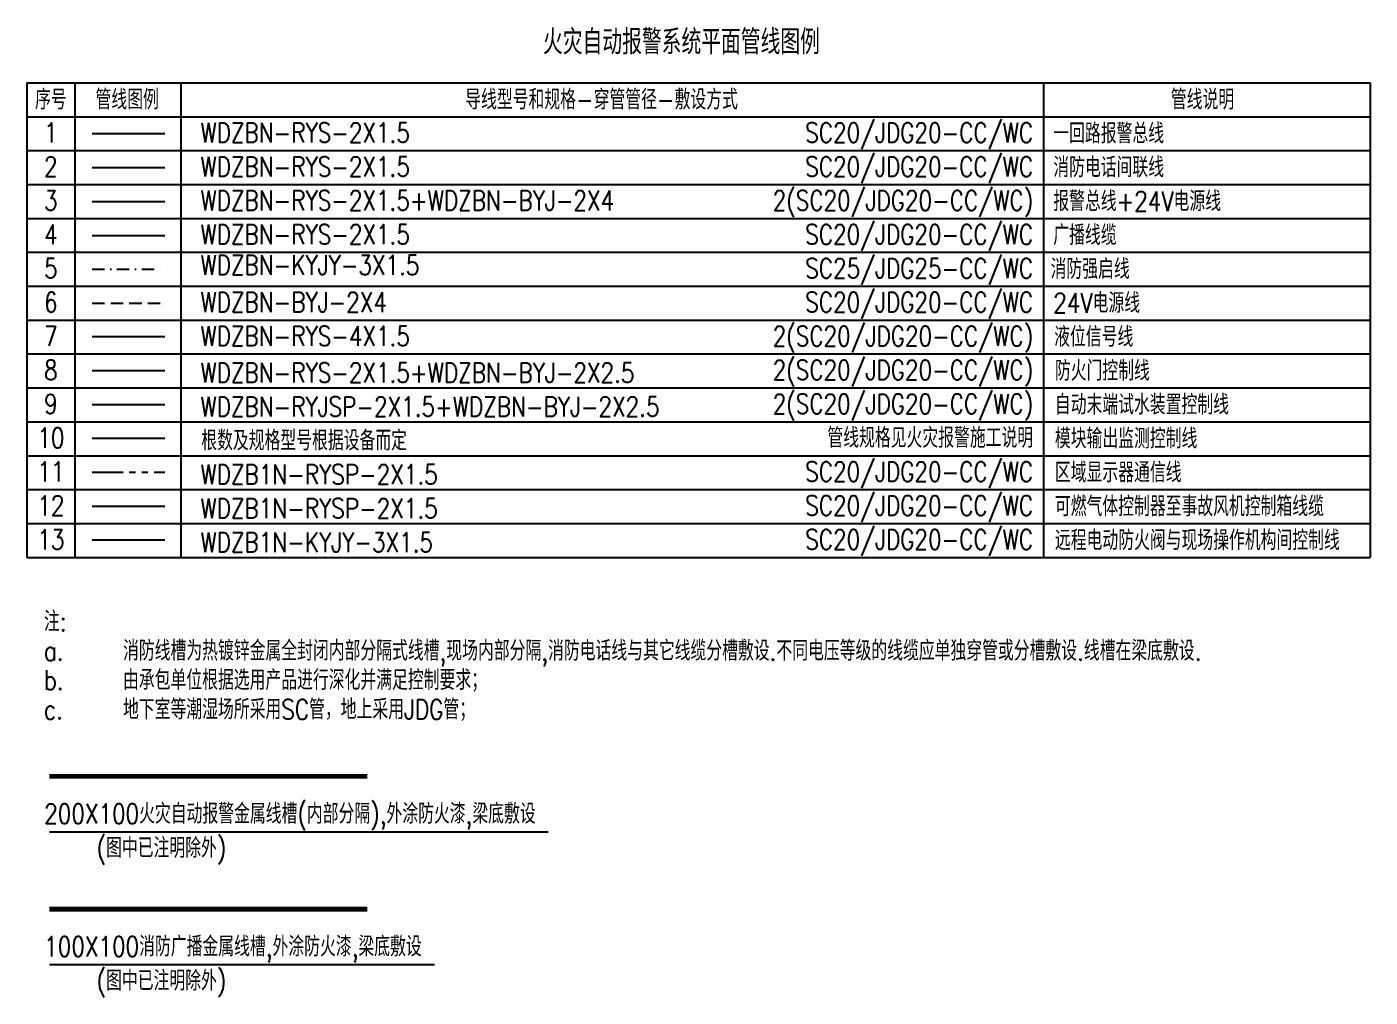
# Model space of a CAD drawing. Header units: millimetres. Extents: x -2817 to 99833, y 5022 to 48346.
# Drawn here: x 72671 to 99833, y 5808 to 25435 of the extents above; entities that cross this region are included whole.
import ezdxf
from ezdxf.enums import TextEntityAlignment as Align
from ezdxf.lldxf.tags import DXFTag

# ---------------------------------------------------------------- set-up
doc = ezdxf.new("R2010")
doc.units = ezdxf.units.MM
doc.header["$LTSCALE"] = 1000
for name, pattern in [('CENTER', [2, 1.25, -0.25, 0.25, -0.25]), ('DASHED2', [0.375, 0.25, -0.125]), ('PHANTOM2', [1.25, 0.625, -0.125, 0.125, -0.125, 0.125, -0.125]), ('TJAD_FA_P', [0.375, 0.25, -0.125]), ('TJAD_FA_Q', [0.5, 0.25, -0.125, 0, -0.125])]:
    doc.linetypes.add(name, pattern=pattern)
doc.layers.add('E-ANNO-TEXT', color=6, linetype='Continuous')
doc.layers.add('E-WIRE', color=1, linetype='Continuous')
doc.styles.add('E-TEXT', font='romans.shx', dxfattribs={"width": 0.8, "bigfont": 'hztxt.shx'})
tags = doc.linetypes.add('TJAD_FA_4', pattern='A,0.75,-0.1,["4",E-TEXT,S=0.2,R=0,X=0,Y=-0.1],-0.3', length=1.15).pattern_tags.tags
tags[6] = DXFTag(74, 10)
tags = doc.linetypes.add('TJAD_FA_B', pattern='A,0.75,-0.1,["B",E-TEXT,S=0.2,R=0,X=0,Y=-0.1],-0.3', length=1.15).pattern_tags.tags
tags[6] = DXFTag(74, 10)
tags = doc.linetypes.add('TJAD_FA_D', pattern='A,0.75,-0.1,["D",E-TEXT,S=0.2,R=0,X=0,Y=-0.1],-0.3', length=1.15).pattern_tags.tags
tags[6] = DXFTag(74, 10)
tags = doc.linetypes.add('TJAD_FA_F', pattern='A,0.75,-0.1,["F",E-TEXT,S=0.2,R=0,X=0,Y=-0.1],-0.3', length=1.15).pattern_tags.tags
tags[6] = DXFTag(74, 10)
tags = doc.linetypes.add('TJAD_FA_G', pattern='A,0.75,-0.1,["G",E-TEXT,S=0.2,R=0,X=0,Y=-0.1],-0.3', length=1.15).pattern_tags.tags
tags[6] = DXFTag(74, 10)
tags = doc.linetypes.add('TJAD_FA_L', pattern='A,0.75,-0.1,["L",E-TEXT,S=0.2,R=0,X=0,Y=-0.1],-0.3', length=1.15).pattern_tags.tags
tags[6] = DXFTag(74, 10)
tags = doc.linetypes.add('TJAD_FA_R', pattern='A,0.75,-0.1,["R",E-TEXT,S=0.2,R=0,X=0,Y=-0.1],-0.3', length=1.15).pattern_tags.tags
tags[6] = DXFTag(74, 10)
tags = doc.linetypes.add('TJAD_FA_T', pattern='A,0.75,-0.1,["T",E-TEXT,S=0.2,R=0,X=0,Y=-0.1],-0.3', length=1.15).pattern_tags.tags
tags[6] = DXFTag(74, 10)
tags = doc.linetypes.add('TJAD_FA_ZM', pattern='A,0.75,-0.15,["ZM",E-TEXT,S=0.2,R=0,X=0,Y=-0.1],-0.6', length=1.5).pattern_tags.tags
tags[6] = DXFTag(74, 10)

msp = doc.modelspace()

# ---------------------------------------------------------------- linework, layer by layer
at = {"layer": 'E-ANNO-TEXT', "color": 6}
for p, q in [((72670.7, 24303.1), (72670.7, 14703.1)), ((72670.7, 24303.1), (99832.5, 24303.1)), ((73640, 24303.1), (73640, 14703.1)), ((75782.7, 24303.1), (75782.7, 14703.1)), ((93232.1, 14703.1), (93232.1, 24303.1)), ((99832.5, 24303.1), (99832.5, 14703.1)), ((72670.7, 23617.4), (99832.5, 23617.4)), ((72670.7, 22931.7), (99832.5, 22931.7)), ((72670.7, 22246), (99832.5, 22246)), ((72670.7, 21560.3), (99832.5, 21560.3)), ((72670.7, 20874.6), (99832.5, 20874.6)), ((72670.7, 20188.9), (99832.5, 20188.9)), ((72670.7, 19503.1), (99832.5, 19503.1)), ((72670.7, 18817.4), (99832.5, 18817.4)), ((72670.7, 18131.7), (99832.5, 18131.7)), ((72670.7, 17446), (99832.5, 17446)), ((72670.7, 16760.3), (99832.5, 16760.3)), ((72670.7, 16074.6), (99832.5, 16074.6)), ((72670.7, 15388.9), (99832.5, 15388.9)), ((72670.7, 14703.1), (99832.5, 14703.1)), ((73129.3, 9150.3), (83213.9, 9150.3)), ((73129.3, 6465.3), (80912.3, 6465.3))]:
    msp.add_line(p, q, dxfattribs=at)
at = {"layer": 'E-WIRE'}
msp.add_line((73992.2, 23274.6), (75461, 23274.6), dxfattribs=at)
at = {"layer": 'E-WIRE', "linetype": 'TJAD_FA_T'}
msp.add_line((73992.2, 22588.9), (75461, 22588.9), dxfattribs=at)
at = {"layer": 'E-WIRE', "linetype": 'TJAD_FA_4'}
msp.add_line((73992.2, 21903.1), (75461, 21903.1), dxfattribs=at)
at = {"layer": 'E-WIRE', "linetype": 'TJAD_FA_G'}
msp.add_line((73992.2, 21217.4), (75461, 21217.4), dxfattribs=at)
at = {"layer": 'E-WIRE', "linetype": 'TJAD_FA_Q'}
msp.add_line((73992.2, 20531.7), (75461, 20531.7), dxfattribs=at)
at = {"layer": 'E-WIRE', "linetype": 'TJAD_FA_P'}
msp.add_line((73992.2, 19846), (75460.8, 19846), dxfattribs=at)
at = {"layer": 'E-WIRE', "linetype": 'TJAD_FA_F'}
msp.add_line((73992.2, 18484), (75461, 18484), dxfattribs=at)
at = {"layer": 'E-WIRE', "linetype": 'TJAD_FA_ZM', "ltscale": 0.8}
msp.add_line((73992.2, 17798.3, 0), (75461, 17798.3, 0), dxfattribs=at)
at = {"layer": 'E-WIRE', "linetype": 'TJAD_FA_D'}
msp.add_line((73992.2, 17112.6, 0), (75461, 17112.6, 0), dxfattribs=at)
at = {"layer": 'E-WIRE', "linetype": 'PHANTOM2'}
msp.add_line((73992.2, 16426.9, 0), (75461, 16426.9, 0), dxfattribs=at)
at = {"layer": 'E-WIRE', "linetype": 'TJAD_FA_R'}
msp.add_line((73992.2, 15741.1, 0), (75461, 15741.1, 0), dxfattribs=at)
at = {"layer": 'E-WIRE', "linetype": 'TJAD_FA_B'}
msp.add_line((73992.2, 15055.4, 0), (75461, 15055.4, 0), dxfattribs=at)
at = {"layer": 'E-WIRE', "linetype": 'TJAD_FA_L'}
msp.add_lwpolyline([(73992.2, 19170.4), (75461, 19170.4)], dxfattribs=at)
at = {"layer": 'E-WIRE', "color": 4, "linetype": 'CENTER', "const_width": 100}
msp.add_lwpolyline([(73125.3, 10274.2), (79555.8, 10274.2)], dxfattribs=at)
at = {"layer": 'E-WIRE', "color": 5, "linetype": 'DASHED2', "const_width": 100}
msp.add_lwpolyline([(73125.3, 7589.3), (79555.8, 7589.3)], dxfattribs=at)

# ---------------------------------------------------------------- texts
at = {"layer": 'E-ANNO-TEXT', "color": 6, "style": 'E-TEXT', "width": 0.8}
for s, height, p in [('火灾自动报警系统平面管线图例', 500, (83106.9, 24878.6)), ('管线图例', 400, (74059.1, 23764.3)), ('导线型号和规格-穿管管径-敷设方式', 400, (81534.6, 23764.3)), ('管线说明', 400, (95803.1, 23764.3)), ('WDZBN-RYS-2X1.5', 400, (76178.9, 23093.5)), ('一回路报警总线', 400, (93425.7, 23078.6)), ('消防电话间联线', 400, (93425.7, 22392.9)), ('WDZBN-RYS-2X1.5', 400, (76178.9, 22407.7)), ('WDZBN-RYS-2X1.5+WDZBN-BYJ-2X4', 400, (76178.9, 21722)), ('报警总线+24V电源线', 400, (93425.7, 21707.2)), ('广播线缆', 400, (93425.7, 21021.4)), ('WDZBN-RYS-2X1.5', 400, (76178.9, 21036.3)), ('WDZBN-KYJY-3X1.5 ', 400, (76178.9, 20416.4)), ('消防强启线', 400, (93370.9, 20335.7)), ('WDZBN-BYJ-2X4', 400, (76178.9, 19664.9)), ('24V电源线', 400, (93425.5, 19650)), ('WDZBN-RYS-4X1.5', 400, (76178.9, 18979.2)), ('液位信号线', 400, (93443.2, 18964.3)), ('WDZBN-RYS-2X1.5+WDZBN-BYJ-2X2.5', 400, (76178.9, 18238.2, 0)), ('防火门控制线', 400, (93458.3, 18278.2)), ('自动末端试水装置控制线', 400, (93458.3, 17592.4)), ('模块输出监测控制线', 400, (93458.3, 16906.7)), ('区域显示器通信线', 400, (93458.3, 16221)), ('可燃气体控制器至事故风机控制箱线缆', 400, (93458.3, 15535.3)), ('远程电动防火阀与现场操作机构间控制线', 400, (93458.3, 14849.6)), ('200X100火灾自动报警金属线槽(内部分隔),外涂防火漆,梁底敷设', 400, (73020.6, 9317.4)), ('(图中已注明除外)', 400, (74080.8, 8626)), ('100X100消防广播金属线槽,外涂防火漆,梁底敷设', 400, (73020.6, 6632.4)), ('(图中已注明除外)', 400, (74080.8, 5941.1))]:
    msp.add_text(s, height=height, rotation=0.00072, dxfattribs=at).set_placement(p)
for s, p in [('序号', (73156.3, 23764.3)), ('1', (73156.3, 23093.5)), ('2', (73156.3, 22407.7)), ('3', (73156.3, 21722)), ('4', (73156.3, 21036.3)), ('5', (73156.3, 20350.6)), ('6', (73156.3, 19664.9)), ('7', (73156.3, 18979.2)), ('8', (73156.3, 18293.5)), ('9', (73156.3, 17607.7)), ('10', (73156.3, 16922)), ('11', (73156.3, 16236.3)), ('12', (73156.3, 15550.6)), ('13', (73156.3, 14864.9))]:
    msp.add_text(s, height=400, rotation=0.00072, dxfattribs=at).set_placement(p, align=Align.CENTER)
for s, p in [('SC20/JDG20-CC/WC', (93018.3, 23093.5)), ('SC20/JDG20-CC/WC', (93018.3, 22407.7)), ('2(SC20/JDG20-CC/WC)', (93018.3, 21722)), ('SC20/JDG20-CC/WC', (93018.3, 21036.3)), ('SC25/JDG25-CC/WC', (93018.3, 20350.6)), ('SC20/JDG20-CC/WC', (93018.3, 19664.9)), ('2(SC20/JDG20-CC/WC)', (93018.3, 18979.2)), ('2(SC20/JDG20-CC/WC)', (93018.3, 18293)), ('2(SC20/JDG20-CC/WC)', (93018.3, 17607.3)), ('管线规格见火灾报警施工说明', (93018.3, 16921.6)), ('SC20/JDG20-CC/WC', (93018.3, 16236.3)), ('SC20/JDG20-CC/WC', (93018.3, 15550.6)), ('SC20/JDG20-CC/WC', (93018.3, 14864.9))]:
    msp.add_text(s, height=400, rotation=0.00072, dxfattribs=at).set_placement(p, align=Align.RIGHT)
at = {"layer": 'E-ANNO-TEXT', "color": 6, "ltscale": 0.8, "style": 'E-TEXT', "width": 0.8}
for s, p in [('WDZBN-RYJSP-2X1.5+WDZBN-BYJ-2X2.5', (76178.9, 17552.4, 0)), ('根数及规格型号根据设备而定', (76196.7, 16866.7, 0)), ('WDZB1N-RYSP-2X1.5', (76178.9, 16181, 0)), ('WDZB1N-RYSP-2X1.5', (76178.9, 15495.3, 0)), ('WDZB1N-KYJY-3X1.5', (76178.9, 14809.6, 0))]:
    msp.add_text(s, height=400, rotation=0.00072, dxfattribs=at).set_placement(p)
at = {"layer": 'E-ANNO-TEXT', "color": 6, "insert": (73015.1, 13608.2), "char_height": 400, "width": 25485.152, "attachment_point": 1, "rotation": 0.00072, "line_spacing_factor": 0.889732, "style": 'E-TEXT'}
msp.add_mtext('\\pi-400,l400;注: \\Pa.^I消防线槽为热镀锌金属全封闭内部分隔式线槽,现场内部分隔,消防电话线与其它线缆分槽敷设.不同电压等级的线缆应单独穿管或分槽敷设.线槽在梁底敷设.\\Pb.^I由承包单位根据选用产品进行深化并满足控制要求；\\Pc.^I地下室等潮湿场所采用SC管，地上采用JDG管；', dxfattribs=at)

doc.saveas('drawing.dxf')
